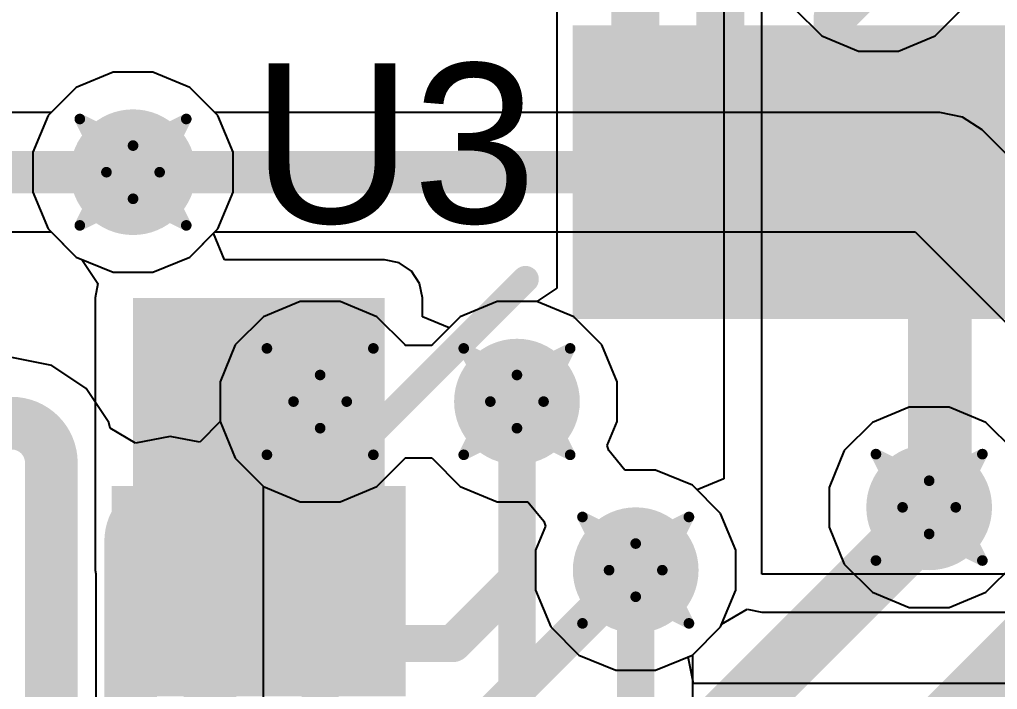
# Model space of a CAD drawing. Header units: inches. Extents: x -3 to 289, y -11 to 89.
# Drawn here: x 91.146 to 95.813, y 26.609 to 29.808 of the extents above; entities that cross this region are included whole.
import ezdxf

# ---------------------------------------------------------------- set-up
doc = ezdxf.new("R2010")
doc.units = ezdxf.units.IN
for name, color, linetype in [('Bottom Layer', 5, 'Continuous'), ('Drill Drawing', 1, 'Continuous'), ('Layer 1', 16, 'Continuous'), ('Layer 2', 76, 'Continuous'), ('Top Layer', 1, 'Continuous'), ('Top Overlay', 2, 'Continuous'), ('Top Paste', 8, 'Continuous'), ('Top Solder', 216, 'Continuous'), ('Via Holes', 16, 'Continuous')]:
    doc.layers.add(name, color=color, linetype=linetype)
doc.styles.add('Arial', font='', dxfattribs={"height": 0.2})
doc.styles.get('Arial').set_extended_font_data('Arial')

# ---------------------------------------------------------------- blocks, each defined once
blk = doc.blocks.new('EFM32WG380F256_B_QFP100R_10')
at = {"layer": 'Top Layer'}
for points in [[(5.350002, 7.14999967), (5.350002, 8.34999981), (5.6500014, 8.34999981), (5.6500014, 7.14999967)], [(5.850001, 7.14999967), (5.850001, 8.34999981), (6.1500004, 8.34999981), (6.1500004, 7.14999967)], [(7.14999967, 6.1500004), (8.34999981, 6.1500004), (8.34999981, 5.850001), (7.14999967, 5.850001)], [(7.14999967, 5.649998859999999), (8.34999981, 5.649998859999999), (8.34999981, 5.34999946), (7.14999967, 5.34999946)], [(7.14999967, 5.14999732), (8.34999981, 5.14999732), (8.34999981, 4.84999792), (7.14999967, 4.84999792)], [(7.14999967, 4.64999832), (8.34999981, 4.64999832), (8.34999981, 4.349998919999999), (7.14999967, 4.349998919999999)]]:
    blk.add_hatch(color=1, dxfattribs=at).paths.add_polyline_path(points)
at = {"layer": 'Top Paste'}
for points in [[(5.350002, 7.14999967), (5.350002, 8.34999981), (5.6500014, 8.34999981), (5.6500014, 7.14999967)], [(5.850001, 7.14999967), (5.850001, 8.34999981), (6.1500004, 8.34999981), (6.1500004, 7.14999967)], [(7.14999967, 6.1500004), (8.34999981, 6.1500004), (8.34999981, 5.850001), (7.14999967, 5.850001)], [(7.14999967, 5.649998859999999), (8.34999981, 5.649998859999999), (8.34999981, 5.34999946), (7.14999967, 5.34999946)], [(7.14999967, 5.14999732), (8.34999981, 5.14999732), (8.34999981, 4.84999792), (7.14999967, 4.84999792)], [(7.14999967, 4.64999832), (8.34999981, 4.64999832), (8.34999981, 4.349998919999999), (7.14999967, 4.349998919999999)]]:
    blk.add_hatch(color=8, dxfattribs=at).paths.add_polyline_path(points)
at = {"layer": 'Top Solder'}
for points in [[(5.248402, 7.048399669999999), (5.248402, 8.45159981), (5.7516014, 8.45159981), (5.7516014, 7.048399669999999)], [(5.748400999999999, 7.048399669999999), (5.748400999999999, 8.45159981), (6.2516004, 8.45159981), (6.2516004, 7.048399669999999)], [(7.048399669999999, 6.2516004), (8.45159981, 6.2516004), (8.45159981, 5.748400999999999), (7.048399669999999, 5.748400999999999)], [(7.048399669999999, 5.75159886), (8.45159981, 5.75159886), (8.45159981, 5.24839946), (7.048399669999999, 5.24839946)], [(7.048399669999999, 5.251597319999999), (8.45159981, 5.251597319999999), (8.45159981, 4.748397919999999), (7.048399669999999, 4.748397919999999)], [(7.048399669999999, 4.75159832), (8.45159981, 4.75159832), (8.45159981, 4.24839892), (7.048399669999999, 4.24839892)], [(7.048399669999999, 4.25159932), (8.45159981, 4.25159932), (8.45159981, 3.74839992), (7.048399669999999, 3.74839992)]]:
    blk.add_hatch(color=216, dxfattribs=at).paths.add_polyline_path(points)
at = {"layer": 'Top Overlay'}
blk.add_lwpolyline([(6.476999999999999, 7.238999999999999, 0.127, 0.127, 0), (7.238999999999999, 6.476999999999999, 0.127, 0.127, 0)], format="xyseb", dxfattribs=at)
for points in [[(6.445249999999999, 7.238999999999999, 0.0635, 0.0635, 1), (6.508749999999999, 7.238999999999999, 0.0635, 0.0635, 1)], [(7.207249999999999, 6.476999999999999, 0.0635, 0.0635, 1), (7.27075, 6.476999999999999, 0.0635, 0.0635, 1)]]:
    blk.add_lwpolyline(points, format="xyseb", close=True, dxfattribs=at)

msp = doc.modelspace()

# ---------------------------------------------------------------- hatches: boundary and pattern name
at = {"layer": 'Bottom Layer'}
h = msp.add_hatch(color=5, dxfattribs=at)
edge = h.paths.add_edge_path()
edge.add_arc((91.6874976, 29.07884202), 0.2999994, 0, 360)
h = msp.add_hatch(color=5, dxfattribs=at)
edge = h.paths.add_edge_path()
edge.add_arc((92.58037617999999, 27.98362704), 0.2999994, 0, 360)
h = msp.add_hatch(color=5, dxfattribs=at)
edge = h.paths.add_edge_path()
edge.add_arc((93.51959198, 27.98362704), 0.2999994, 0, 360)
h = msp.add_hatch(color=5, dxfattribs=at)
edge = h.paths.add_edge_path()
edge.add_arc((95.48670005999999, 27.47884268), 0.2999994, 0, 360)
h = msp.add_hatch(color=5, dxfattribs=at)
edge = h.paths.add_edge_path()
edge.add_arc((94.08629137999999, 27.17884328), 0.2999994, 0, 360)
at = {"layer": 'Layer 1'}
h = msp.add_hatch(color=16, dxfattribs=at)
edge = h.paths.add_edge_path()
edge.add_arc((91.6874976, 29.07884202), 0.2999994, 0, 360)
h = msp.add_hatch(color=16, dxfattribs=at)
edge = h.paths.add_edge_path()
edge.add_arc((92.58037617999999, 27.98362704), 0.2999994, 0, 360)
h = msp.add_hatch(color=16, dxfattribs=at)
edge = h.paths.add_edge_path()
edge.add_arc((93.51959198, 27.98362704), 0.2999994, 0, 360)
h = msp.add_hatch(color=16, dxfattribs=at)
edge = h.paths.add_edge_path()
edge.add_arc((95.48670005999999, 27.47884268), 0.2999994, 0, 360)
h = msp.add_hatch(color=16, dxfattribs=at)
edge = h.paths.add_edge_path()
edge.add_arc((94.08629137999999, 27.17884328), 0.2999994, 0, 360)
at = {"layer": 'Layer 2'}
h = msp.add_hatch(color=76, dxfattribs=at)
edge = h.paths.add_edge_path()
edge.add_arc((91.6874976, 29.07884202), 0.2999994, 0, 360)
h = msp.add_hatch(color=76, dxfattribs=at)
edge = h.paths.add_edge_path()
edge.add_arc((92.58037617999999, 27.98362704), 0.2999994, 0, 360)
h = msp.add_hatch(color=76, dxfattribs=at)
edge = h.paths.add_edge_path()
edge.add_arc((93.51959198, 27.98362704), 0.2999994, 0, 360)
h = msp.add_hatch(color=76, dxfattribs=at)
edge = h.paths.add_edge_path()
edge.add_arc((95.48670005999999, 27.47884268), 0.2999994, 0, 360)
h = msp.add_hatch(color=76, dxfattribs=at)
edge = h.paths.add_edge_path()
edge.add_arc((94.08629137999999, 27.17884328), 0.2999994, 0, 360)
at = {"layer": 'Top Layer'}
h = msp.add_hatch(color=1, dxfattribs=at)
edge = h.paths.add_edge_path()
edge.add_arc((91.6874976, 29.07884202), 0.2999994, 0, 360)
msp.add_hatch(color=1, dxfattribs=at).paths.add_polyline_path([(91.6874976, 27.17884328), (92.88750027999998, 27.17884328), (92.88750027999998, 28.47884068), (91.6874976, 28.47884068)])
h = msp.add_hatch(color=1, dxfattribs=at)
edge = h.paths.add_edge_path()
edge.add_arc((92.58037617999999, 27.98362704), 0.2999994, 0, 360)
h = msp.add_hatch(color=1, dxfattribs=at)
edge = h.paths.add_edge_path()
edge.add_arc((93.51959198, 27.98362704), 0.2999994, 0, 360)
h = msp.add_hatch(color=1, dxfattribs=at)
edge = h.paths.add_edge_path()
edge.add_arc((95.48670005999999, 27.47884268), 0.2999994, 0, 360)
h = msp.add_hatch(color=1, dxfattribs=at)
edge = h.paths.add_edge_path()
edge.add_arc((94.08629137999999, 27.17884328), 0.2999994, 0, 360)
at = {"layer": 'Via Holes'}
h = msp.add_hatch(color=7, dxfattribs=at)
edge = h.paths.add_edge_path()
edge.add_arc((91.6874976, 29.07884202), 0.1499997, 0, 360)
h = msp.add_hatch(color=7, dxfattribs=at)
edge = h.paths.add_edge_path()
edge.add_arc((92.58037617999999, 27.98362704), 0.1499997, 0, 360)
h = msp.add_hatch(color=7, dxfattribs=at)
edge = h.paths.add_edge_path()
edge.add_arc((93.51959198, 27.98362704), 0.1499997, 0, 360)
h = msp.add_hatch(color=7, dxfattribs=at)
edge = h.paths.add_edge_path()
edge.add_arc((95.48670005999999, 27.47884268), 0.1499997, 0, 360)
h = msp.add_hatch(color=7, dxfattribs=at)
edge = h.paths.add_edge_path()
edge.add_arc((94.08629137999999, 27.17884328), 0.1499997, 0, 360)

# ---------------------------------------------------------------- linework, layer by layer
at = {"layer": 'Bottom Layer'}
for p, q in [((94.8396757, 29.86416176), (94.97408234, 29.72975512)), ((95.51538682, 29.72975512), (95.64979345999998, 29.86416176)), ((94.97408234, 29.72975512), (95.1496954, 29.6570146)), ((95.33977376, 29.6570146), (95.51538682, 29.72975512)), ((95.1496954, 29.6570146), (95.33977376, 29.6570146)), ((91.59245842, 29.55664142), (91.41684536, 29.4839009)), ((91.78253678, 29.55664142), (91.59245842, 29.55664142)), ((91.95814983999999, 29.4839009), (91.78253678, 29.55664142)), ((91.41684536, 29.4839009), (91.28243871999999, 29.34949426)), ((92.07833502, 29.36371572), (91.95814983999999, 29.4839009)), ((95.53748736, 29.36371572), (92.07833502, 29.36371572)), ((95.53750006, 29.36371826), (95.53748736, 29.36371572)), ((95.64651685999999, 29.34203174), (95.53750006, 29.36371826)), ((91.28243871999999, 29.34949426), (91.2096982, 29.1738812)), ((95.73893729999999, 29.28027926), (95.64651685999999, 29.34203174)), ((96.73892767999999, 28.28028634), (95.73893729999999, 29.28027926)), ((91.2096982, 29.1738812), (91.2096982, 28.98380284)), ((91.2096982, 28.98380284), (91.28243871999999, 28.80818978)), ((91.28243871999999, 28.80818978), (91.41684536, 28.67378314)), ((91.95814983999999, 28.67378314), (92.07833502, 28.79396832)), ((92.07833502, 28.79396832), (95.41949928, 28.79396832)), ((95.41949928, 28.79396832), (96.25262436, 27.96084578)), ((91.41684536, 28.67378314), (91.59245842, 28.60104262)), ((91.78253678, 28.60104262), (91.95814983999999, 28.67378314)), ((91.59245842, 28.60104262), (91.78253678, 28.60104262)), ((92.48533699999999, 28.46142644), (92.30972394, 28.38868592)), ((92.67541535999999, 28.46142644), (92.48533699999999, 28.46142644)), ((92.85102841999999, 28.38868592), (92.67541535999999, 28.46142644)), ((93.4245528, 28.46142644), (93.24893974, 28.38868592)), ((93.61463116, 28.46142644), (93.4245528, 28.46142644)), ((93.79024421999999, 28.38868592), (93.61463116, 28.46142644)), ((92.30972394, 28.38868592), (92.17531729999999, 28.25427928)), ((92.98543506, 28.25427928), (92.85102841999999, 28.38868592)), ((93.24893974, 28.38868592), (93.11453309999999, 28.25427928)), ((93.92465086, 28.25427928), (93.79024421999999, 28.38868592)), ((92.17531729999999, 28.25427928), (92.10257677999999, 28.07866622)), ((92.98648408, 28.2517469), (92.98543506, 28.25427928)), ((93.11348407999999, 28.2517469), (92.98648408, 28.2517469)), ((93.11453309999999, 28.25427928), (93.11348407999999, 28.2517469)), ((93.99739138, 28.07866622), (93.92465086, 28.25427928)), ((92.10257677999999, 28.07866622), (92.10257677999999, 27.88858786)), ((93.99739138, 27.88858786), (93.99739138, 28.07866622)), ((95.39166087999999, 27.95664208), (95.21604782, 27.88390156)), ((95.58173924, 27.95664208), (95.39166087999999, 27.95664208)), ((95.7573523, 27.88390156), (95.58173924, 27.95664208)), ((92.10257677999999, 27.88858786), (92.17531729999999, 27.7129748)), ((93.94991877999999, 27.77397798), (93.99739138, 27.88858786)), ((95.21604782, 27.88390156), (95.08164117999999, 27.74949492)), ((95.89175894, 27.74949492), (95.7573523, 27.88390156)), ((93.95836428, 27.75000546), (93.94991877999999, 27.77397798)), ((94.0342544, 27.65664268), (93.95836428, 27.75000546)), ((95.08164117999999, 27.74949492), (95.00890066, 27.57388186)), ((92.17531729999999, 27.7129748), (92.30972394, 27.57856816)), ((92.85102841999999, 27.57856816), (92.98543506, 27.7129748)), ((92.98543506, 27.7129748), (92.98648408, 27.71550718)), ((92.98648408, 27.71550718), (93.11348407999999, 27.71550718)), ((93.11348407999999, 27.71550718), (93.11453309999999, 27.7129748)), ((93.11453309999999, 27.7129748), (93.24893974, 27.57856816)), ((94.18133055999999, 27.65664268), (94.0342544, 27.65664268)), ((94.35694362, 27.58390216), (94.18133055999999, 27.65664268)), ((94.49135026, 27.44949552), (94.35694362, 27.58390216)), ((92.30972394, 27.57856816), (92.48533699999999, 27.50582764)), ((92.67541535999999, 27.50582764), (92.85102841999999, 27.57856816)), ((93.24893974, 27.57856816), (93.4245528, 27.50582764)), ((95.00890066, 27.57388186), (95.00890066, 27.3838035)), ((92.48533699999999, 27.50582764), (92.67541535999999, 27.50582764)), ((93.4245528, 27.50582764), (93.57162896, 27.50582764)), ((93.57162896, 27.50582764), (93.64751908, 27.41246486)), ((94.56409077999999, 27.27388246), (94.49135026, 27.44949552)), ((93.64751908, 27.41246486), (93.65596458, 27.38849234)), ((93.65596458, 27.38849234), (93.60849198, 27.27388246)), ((95.00890066, 27.3838035), (95.08164117999999, 27.20819044)), ((93.60849198, 27.27388246), (93.60849198, 27.0838041)), ((94.56409077999999, 27.0838041), (94.56409077999999, 27.27388246)), ((95.08164117999999, 27.20819044), (95.21604782, 27.0737838)), ((95.7573523, 27.0737838), (95.89175894, 27.20819044)), ((93.60849198, 27.0838041), (93.6812325, 26.90819103999999)), ((94.49135026, 26.90819103999999), (94.56409077999999, 27.0838041)), ((95.21604782, 27.0737838), (95.39166087999999, 27.00104328)), ((95.58173924, 27.00104328), (95.7573523, 27.0737838)), ((95.39166087999999, 27.00104328), (95.58173924, 27.00104328)), ((93.6812325, 26.90819103999999), (93.81563914, 26.7737844)), ((94.35694362, 26.7737844), (94.49135026, 26.90819103999999)), ((93.81563914, 26.7737844), (93.99125219999999, 26.70104388)), ((94.18133055999999, 26.70104388), (94.35694362, 26.7737844)), ((93.99125219999999, 26.70104388), (94.18133055999999, 26.70104388))]:
    msp.add_line(p, q, dxfattribs=at)
for points in [[(91.6874976, 29.07884202, 0.2032, 0.2032, 0), (95.53750006, 29.07884202, 0.2032, 0.2032, 0)], [(95.53750006, 29.07884202, 0.2032, 0.2032, 0), (96.53749805999999, 28.07884402, 0.2032, 0.2032, 0)]]:
    msp.add_lwpolyline(points, format="xyseb", dxfattribs=at)
for points in [[(91.63669759999999, 29.07884202, 0.1016, 0.1016, 1), (91.7382976, 29.07884202, 0.1016, 0.1016, 1)], [(95.48670005999999, 29.07884202, 0.1016, 0.1016, 1), (95.58830006, 29.07884202, 0.1016, 0.1016, 1)], [(95.48670005999999, 29.07884202, 0.1016, 0.1016, 1), (95.58830006, 29.07884202, 0.1016, 0.1016, 1)]]:
    msp.add_lwpolyline(points, format="xyseb", close=True, dxfattribs=at)
at = {"layer": 'Drill Drawing'}
for points in [[(91.4334976, 29.33284202, 0.0508, 0.0508, 0), (91.6874976, 29.20584202, 0.0508, 0.0508, 0)], [(91.4334976, 29.33284202, 0.0508, 0.0508, 0), (91.5604976, 29.07884202, 0.0508, 0.0508, 0)], [(91.6874976, 29.20584202, 0.0508, 0.0508, 0), (91.94149759999999, 29.33284202, 0.0508, 0.0508, 0)], [(91.8144976, 29.07884202, 0.0508, 0.0508, 0), (91.94149759999999, 29.33284202, 0.0508, 0.0508, 0)], [(91.4334976, 28.82484201999999, 0.0508, 0.0508, 0), (91.5604976, 29.07884202, 0.0508, 0.0508, 0)], [(91.8144976, 29.07884202, 0.0508, 0.0508, 0), (91.94149759999999, 28.82484201999999, 0.0508, 0.0508, 0)], [(91.4334976, 28.82484201999999, 0.0508, 0.0508, 0), (91.6874976, 28.95184202, 0.0508, 0.0508, 0)], [(91.6874976, 28.95184202, 0.0508, 0.0508, 0), (91.94149759999999, 28.82484201999999, 0.0508, 0.0508, 0)], [(92.32637618, 28.23762704, 0.0508, 0.0508, 0), (92.58037617999999, 28.11062704, 0.0508, 0.0508, 0)], [(92.32637618, 28.23762704, 0.0508, 0.0508, 0), (92.45337617999999, 27.98362704, 0.0508, 0.0508, 0)], [(92.58037617999999, 28.11062704, 0.0508, 0.0508, 0), (92.83437617999999, 28.23762704, 0.0508, 0.0508, 0)], [(92.70737618, 27.98362704, 0.0508, 0.0508, 0), (92.83437617999999, 28.23762704, 0.0508, 0.0508, 0)], [(93.26559198, 28.23762704, 0.0508, 0.0508, 0), (93.51959198, 28.11062704, 0.0508, 0.0508, 0)], [(93.26559198, 28.23762704, 0.0508, 0.0508, 0), (93.39259197999999, 27.98362704, 0.0508, 0.0508, 0)], [(93.51959198, 28.11062704, 0.0508, 0.0508, 0), (93.77359197999999, 28.23762704, 0.0508, 0.0508, 0)], [(93.64659198, 27.98362704, 0.0508, 0.0508, 0), (93.77359197999999, 28.23762704, 0.0508, 0.0508, 0)], [(92.32637618, 27.72962704, 0.0508, 0.0508, 0), (92.45337617999999, 27.98362704, 0.0508, 0.0508, 0)], [(92.70737618, 27.98362704, 0.0508, 0.0508, 0), (92.83437617999999, 27.72962704, 0.0508, 0.0508, 0)], [(93.26559198, 27.72962704, 0.0508, 0.0508, 0), (93.39259197999999, 27.98362704, 0.0508, 0.0508, 0)], [(93.64659198, 27.98362704, 0.0508, 0.0508, 0), (93.77359197999999, 27.72962704, 0.0508, 0.0508, 0)], [(92.32637618, 27.72962704, 0.0508, 0.0508, 0), (92.58037617999999, 27.85662704, 0.0508, 0.0508, 0)], [(92.58037617999999, 27.85662704, 0.0508, 0.0508, 0), (92.83437617999999, 27.72962704, 0.0508, 0.0508, 0)], [(93.26559198, 27.72962704, 0.0508, 0.0508, 0), (93.51959198, 27.85662704, 0.0508, 0.0508, 0)], [(93.51959198, 27.85662704, 0.0508, 0.0508, 0), (93.77359197999999, 27.72962704, 0.0508, 0.0508, 0)], [(95.23270006, 27.73284268, 0.0508, 0.0508, 0), (95.48670005999999, 27.60584268, 0.0508, 0.0508, 0)], [(95.23270006, 27.73284268, 0.0508, 0.0508, 0), (95.35970006, 27.47884268, 0.0508, 0.0508, 0)], [(95.48670005999999, 27.60584268, 0.0508, 0.0508, 0), (95.74070006, 27.73284268, 0.0508, 0.0508, 0)], [(95.61370006, 27.47884268, 0.0508, 0.0508, 0), (95.74070006, 27.73284268, 0.0508, 0.0508, 0)], [(95.23270006, 27.22484267999999, 0.0508, 0.0508, 0), (95.35970006, 27.47884268, 0.0508, 0.0508, 0)], [(95.61370006, 27.47884268, 0.0508, 0.0508, 0), (95.74070006, 27.22484267999999, 0.0508, 0.0508, 0)], [(93.83229138, 27.43284328, 0.0508, 0.0508, 0), (94.08629137999999, 27.30584328, 0.0508, 0.0508, 0)], [(93.83229138, 27.43284328, 0.0508, 0.0508, 0), (93.95929138, 27.17884328, 0.0508, 0.0508, 0)], [(94.08629137999999, 27.30584328, 0.0508, 0.0508, 0), (94.34029138, 27.43284328, 0.0508, 0.0508, 0)], [(94.21329137999999, 27.17884328, 0.0508, 0.0508, 0), (94.34029138, 27.43284328, 0.0508, 0.0508, 0)], [(95.23270006, 27.22484267999999, 0.0508, 0.0508, 0), (95.48670005999999, 27.35184268, 0.0508, 0.0508, 0)], [(95.48670005999999, 27.35184268, 0.0508, 0.0508, 0), (95.74070006, 27.22484267999999, 0.0508, 0.0508, 0)], [(93.83229138, 26.92484328, 0.0508, 0.0508, 0), (93.95929138, 27.17884328, 0.0508, 0.0508, 0)], [(94.21329137999999, 27.17884328, 0.0508, 0.0508, 0), (94.34029138, 26.92484328, 0.0508, 0.0508, 0)], [(93.83229138, 26.92484328, 0.0508, 0.0508, 0), (94.08629137999999, 27.05184328, 0.0508, 0.0508, 0)], [(94.08629137999999, 27.05184328, 0.0508, 0.0508, 0), (94.34029138, 26.92484328, 0.0508, 0.0508, 0)]]:
    msp.add_lwpolyline(points, format="xyseb", dxfattribs=at)
for points in [[(91.4207976, 29.33284202, 0.0254, 0.0254, 1), (91.44619759999999, 29.33284202, 0.0254, 0.0254, 1)], [(91.4207976, 29.33284202, 0.0254, 0.0254, 1), (91.44619759999999, 29.33284202, 0.0254, 0.0254, 1)], [(91.9287976, 29.33284202, 0.0254, 0.0254, 1), (91.9541976, 29.33284202, 0.0254, 0.0254, 1)], [(91.9287976, 29.33284202, 0.0254, 0.0254, 1), (91.9541976, 29.33284202, 0.0254, 0.0254, 1)], [(91.67479759999999, 29.20584202, 0.0254, 0.0254, 1), (91.7001976, 29.20584202, 0.0254, 0.0254, 1)], [(91.67479759999999, 29.20584202, 0.0254, 0.0254, 1), (91.7001976, 29.20584202, 0.0254, 0.0254, 1)], [(91.5477976, 29.07884202, 0.0254, 0.0254, 1), (91.57319759999999, 29.07884202, 0.0254, 0.0254, 1)], [(91.5477976, 29.07884202, 0.0254, 0.0254, 1), (91.57319759999999, 29.07884202, 0.0254, 0.0254, 1)], [(91.80179759999999, 29.07884202, 0.0254, 0.0254, 1), (91.82719759999999, 29.07884202, 0.0254, 0.0254, 1)], [(91.80179759999999, 29.07884202, 0.0254, 0.0254, 1), (91.82719759999999, 29.07884202, 0.0254, 0.0254, 1)], [(91.67479759999999, 28.95184202, 0.0254, 0.0254, 1), (91.7001976, 28.95184202, 0.0254, 0.0254, 1)], [(91.67479759999999, 28.95184202, 0.0254, 0.0254, 1), (91.7001976, 28.95184202, 0.0254, 0.0254, 1)], [(91.4207976, 28.82484201999999, 0.0254, 0.0254, 1), (91.44619759999999, 28.82484201999999, 0.0254, 0.0254, 1)], [(91.4207976, 28.82484201999999, 0.0254, 0.0254, 1), (91.44619759999999, 28.82484201999999, 0.0254, 0.0254, 1)], [(91.9287976, 28.82484201999999, 0.0254, 0.0254, 1), (91.9541976, 28.82484201999999, 0.0254, 0.0254, 1)], [(91.9287976, 28.82484201999999, 0.0254, 0.0254, 1), (91.9541976, 28.82484201999999, 0.0254, 0.0254, 1)], [(92.31367617999999, 28.23762704, 0.0254, 0.0254, 1), (92.33907617999999, 28.23762704, 0.0254, 0.0254, 1)], [(92.31367617999999, 28.23762704, 0.0254, 0.0254, 1), (92.33907617999999, 28.23762704, 0.0254, 0.0254, 1)], [(92.82167618, 28.23762704, 0.0254, 0.0254, 1), (92.84707617999999, 28.23762704, 0.0254, 0.0254, 1)], [(92.82167618, 28.23762704, 0.0254, 0.0254, 1), (92.84707617999999, 28.23762704, 0.0254, 0.0254, 1)], [(93.25289198, 28.23762704, 0.0254, 0.0254, 1), (93.27829197999999, 28.23762704, 0.0254, 0.0254, 1)], [(93.25289198, 28.23762704, 0.0254, 0.0254, 1), (93.27829197999999, 28.23762704, 0.0254, 0.0254, 1)], [(93.76089198, 28.23762704, 0.0254, 0.0254, 1), (93.78629198, 28.23762704, 0.0254, 0.0254, 1)], [(93.76089198, 28.23762704, 0.0254, 0.0254, 1), (93.78629198, 28.23762704, 0.0254, 0.0254, 1)], [(92.56767617999999, 28.11062704, 0.0254, 0.0254, 1), (92.59307618, 28.11062704, 0.0254, 0.0254, 1)], [(92.56767617999999, 28.11062704, 0.0254, 0.0254, 1), (92.59307618, 28.11062704, 0.0254, 0.0254, 1)], [(93.50689197999999, 28.11062704, 0.0254, 0.0254, 1), (93.53229198, 28.11062704, 0.0254, 0.0254, 1)], [(93.50689197999999, 28.11062704, 0.0254, 0.0254, 1), (93.53229198, 28.11062704, 0.0254, 0.0254, 1)], [(92.44067618, 27.98362704, 0.0254, 0.0254, 1), (92.46607618, 27.98362704, 0.0254, 0.0254, 1)], [(92.44067618, 27.98362704, 0.0254, 0.0254, 1), (92.46607618, 27.98362704, 0.0254, 0.0254, 1)], [(92.69467618, 27.98362704, 0.0254, 0.0254, 1), (92.72007617999999, 27.98362704, 0.0254, 0.0254, 1)], [(92.69467618, 27.98362704, 0.0254, 0.0254, 1), (92.72007617999999, 27.98362704, 0.0254, 0.0254, 1)], [(93.37989198, 27.98362704, 0.0254, 0.0254, 1), (93.40529197999999, 27.98362704, 0.0254, 0.0254, 1)], [(93.37989198, 27.98362704, 0.0254, 0.0254, 1), (93.40529197999999, 27.98362704, 0.0254, 0.0254, 1)], [(93.63389197999999, 27.98362704, 0.0254, 0.0254, 1), (93.65929198, 27.98362704, 0.0254, 0.0254, 1)], [(93.63389197999999, 27.98362704, 0.0254, 0.0254, 1), (93.65929198, 27.98362704, 0.0254, 0.0254, 1)], [(92.56767617999999, 27.85662704, 0.0254, 0.0254, 1), (92.59307618, 27.85662704, 0.0254, 0.0254, 1)], [(92.56767617999999, 27.85662704, 0.0254, 0.0254, 1), (92.59307618, 27.85662704, 0.0254, 0.0254, 1)], [(93.50689197999999, 27.85662704, 0.0254, 0.0254, 1), (93.53229198, 27.85662704, 0.0254, 0.0254, 1)], [(93.50689197999999, 27.85662704, 0.0254, 0.0254, 1), (93.53229198, 27.85662704, 0.0254, 0.0254, 1)], [(92.31367617999999, 27.72962704, 0.0254, 0.0254, 1), (92.33907617999999, 27.72962704, 0.0254, 0.0254, 1)], [(92.31367617999999, 27.72962704, 0.0254, 0.0254, 1), (92.33907617999999, 27.72962704, 0.0254, 0.0254, 1)], [(92.82167618, 27.72962704, 0.0254, 0.0254, 1), (92.84707617999999, 27.72962704, 0.0254, 0.0254, 1)], [(92.82167618, 27.72962704, 0.0254, 0.0254, 1), (92.84707617999999, 27.72962704, 0.0254, 0.0254, 1)], [(93.25289198, 27.72962704, 0.0254, 0.0254, 1), (93.27829197999999, 27.72962704, 0.0254, 0.0254, 1)], [(93.25289198, 27.72962704, 0.0254, 0.0254, 1), (93.27829197999999, 27.72962704, 0.0254, 0.0254, 1)], [(93.76089198, 27.72962704, 0.0254, 0.0254, 1), (93.78629198, 27.72962704, 0.0254, 0.0254, 1)], [(93.76089198, 27.72962704, 0.0254, 0.0254, 1), (93.78629198, 27.72962704, 0.0254, 0.0254, 1)], [(95.22000005999999, 27.73284268, 0.0254, 0.0254, 1), (95.24540006, 27.73284268, 0.0254, 0.0254, 1)], [(95.22000005999999, 27.73284268, 0.0254, 0.0254, 1), (95.24540006, 27.73284268, 0.0254, 0.0254, 1)], [(95.72800005999999, 27.73284268, 0.0254, 0.0254, 1), (95.75340006, 27.73284268, 0.0254, 0.0254, 1)], [(95.72800005999999, 27.73284268, 0.0254, 0.0254, 1), (95.75340006, 27.73284268, 0.0254, 0.0254, 1)], [(95.47400006, 27.60584268, 0.0254, 0.0254, 1), (95.49940006, 27.60584268, 0.0254, 0.0254, 1)], [(95.47400006, 27.60584268, 0.0254, 0.0254, 1), (95.49940006, 27.60584268, 0.0254, 0.0254, 1)], [(95.34700006, 27.47884268, 0.0254, 0.0254, 1), (95.37240005999999, 27.47884268, 0.0254, 0.0254, 1)], [(95.34700006, 27.47884268, 0.0254, 0.0254, 1), (95.37240005999999, 27.47884268, 0.0254, 0.0254, 1)], [(95.60100005999999, 27.47884268, 0.0254, 0.0254, 1), (95.62640006, 27.47884268, 0.0254, 0.0254, 1)], [(95.60100005999999, 27.47884268, 0.0254, 0.0254, 1), (95.62640006, 27.47884268, 0.0254, 0.0254, 1)], [(93.81959137999999, 27.43284328, 0.0254, 0.0254, 1), (93.84499138, 27.43284328, 0.0254, 0.0254, 1)], [(93.81959137999999, 27.43284328, 0.0254, 0.0254, 1), (93.84499138, 27.43284328, 0.0254, 0.0254, 1)], [(94.32759137999999, 27.43284328, 0.0254, 0.0254, 1), (94.35299137999999, 27.43284328, 0.0254, 0.0254, 1)], [(94.32759137999999, 27.43284328, 0.0254, 0.0254, 1), (94.35299137999999, 27.43284328, 0.0254, 0.0254, 1)], [(95.47400006, 27.35184268, 0.0254, 0.0254, 1), (95.49940006, 27.35184268, 0.0254, 0.0254, 1)], [(95.47400006, 27.35184268, 0.0254, 0.0254, 1), (95.49940006, 27.35184268, 0.0254, 0.0254, 1)], [(94.07359138, 27.30584328, 0.0254, 0.0254, 1), (94.09899138, 27.30584328, 0.0254, 0.0254, 1)], [(94.07359138, 27.30584328, 0.0254, 0.0254, 1), (94.09899138, 27.30584328, 0.0254, 0.0254, 1)], [(95.22000005999999, 27.22484267999999, 0.0254, 0.0254, 1), (95.24540006, 27.22484267999999, 0.0254, 0.0254, 1)], [(95.22000005999999, 27.22484267999999, 0.0254, 0.0254, 1), (95.24540006, 27.22484267999999, 0.0254, 0.0254, 1)], [(95.72800005999999, 27.22484267999999, 0.0254, 0.0254, 1), (95.75340006, 27.22484267999999, 0.0254, 0.0254, 1)], [(95.72800005999999, 27.22484267999999, 0.0254, 0.0254, 1), (95.75340006, 27.22484267999999, 0.0254, 0.0254, 1)], [(93.94659137999999, 27.17884328, 0.0254, 0.0254, 1), (93.97199138, 27.17884328, 0.0254, 0.0254, 1)], [(93.94659137999999, 27.17884328, 0.0254, 0.0254, 1), (93.97199138, 27.17884328, 0.0254, 0.0254, 1)], [(94.20059137999999, 27.17884328, 0.0254, 0.0254, 1), (94.22599138, 27.17884328, 0.0254, 0.0254, 1)], [(94.20059137999999, 27.17884328, 0.0254, 0.0254, 1), (94.22599138, 27.17884328, 0.0254, 0.0254, 1)], [(94.07359138, 27.05184328, 0.0254, 0.0254, 1), (94.09899138, 27.05184328, 0.0254, 0.0254, 1)], [(94.07359138, 27.05184328, 0.0254, 0.0254, 1), (94.09899138, 27.05184328, 0.0254, 0.0254, 1)], [(93.81959137999999, 26.92484328, 0.0254, 0.0254, 1), (93.84499138, 26.92484328, 0.0254, 0.0254, 1)], [(93.81959137999999, 26.92484328, 0.0254, 0.0254, 1), (93.84499138, 26.92484328, 0.0254, 0.0254, 1)], [(94.32759137999999, 26.92484328, 0.0254, 0.0254, 1), (94.35299137999999, 26.92484328, 0.0254, 0.0254, 1)], [(94.32759137999999, 26.92484328, 0.0254, 0.0254, 1), (94.35299137999999, 26.92484328, 0.0254, 0.0254, 1)]]:
    msp.add_lwpolyline(points, format="xyseb", close=True, dxfattribs=at)
at = {"layer": 'Layer 1'}
for p, q in [((94.8396757, 29.86416176), (94.97408234, 29.72975512)), ((95.51538682, 29.72975512), (95.64979345999998, 29.86416176)), ((94.97408234, 29.72975512), (95.1496954, 29.6570146)), ((95.33977376, 29.6570146), (95.51538682, 29.72975512)), ((95.1496954, 29.6570146), (95.33977376, 29.6570146)), ((91.59245842, 29.55664142), (91.41684536, 29.4839009)), ((91.78253678, 29.55664142), (91.59245842, 29.55664142)), ((91.95814983999999, 29.4839009), (91.78253678, 29.55664142)), ((91.41684536, 29.4839009), (91.28243871999999, 29.34949426)), ((92.09255648, 29.34949426), (91.95814983999999, 29.4839009)), ((91.28243871999999, 29.34949426), (91.2096982, 29.1738812)), ((92.165297, 29.1738812), (92.09255648, 29.34949426)), ((91.2096982, 29.1738812), (91.2096982, 28.98380284)), ((92.165297, 28.98380284), (92.165297, 29.1738812)), ((91.2096982, 28.98380284), (91.28243871999999, 28.80818978)), ((92.09255648, 28.80818978), (92.165297, 28.98380284)), ((91.28243871999999, 28.80818978), (91.41684536, 28.67378314)), ((91.95814983999999, 28.67378314), (92.09255648, 28.80818978)), ((91.41684536, 28.67378314), (91.59245842, 28.60104262)), ((91.78253678, 28.60104262), (91.95814983999999, 28.67378314)), ((91.59245842, 28.60104262), (91.78253678, 28.60104262)), ((92.48533699999999, 28.46142644), (92.30972394, 28.38868592)), ((92.67541535999999, 28.46142644), (92.48533699999999, 28.46142644)), ((92.85102841999999, 28.38868592), (92.67541535999999, 28.46142644)), ((93.4245528, 28.46142644), (93.24893974, 28.38868592)), ((93.61463116, 28.46142644), (93.4245528, 28.46142644)), ((93.79024421999999, 28.38868592), (93.61463116, 28.46142644)), ((92.30972394, 28.38868592), (92.17531729999999, 28.25427928)), ((92.98543506, 28.25427928), (92.85102841999999, 28.38868592)), ((93.24893974, 28.38868592), (93.11453309999999, 28.25427928)), ((93.92465086, 28.25427928), (93.79024421999999, 28.38868592)), ((92.17531729999999, 28.25427928), (92.10257677999999, 28.07866622)), ((92.98648408, 28.2517469), (92.98543506, 28.25427928)), ((93.11348407999999, 28.2517469), (92.98648408, 28.2517469)), ((93.11453309999999, 28.25427928), (93.11348407999999, 28.2517469)), ((93.99739138, 28.07866622), (93.92465086, 28.25427928)), ((91.30073433999999, 28.15554694), (91.10846903999999, 28.19379172)), ((91.46372868, 28.04663682), (91.30073433999999, 28.15554694)), ((92.10257677999999, 28.07866622), (92.10257677999999, 27.8885904)), ((93.99739138, 27.88858786), (93.99739138, 28.07866622)), ((91.5726388, 27.88364248), (91.46372868, 28.04663682)), ((95.39166087999999, 27.95664208), (95.21604782, 27.88390156)), ((95.58173924, 27.95664208), (95.39166087999999, 27.95664208)), ((95.7573523, 27.88390156), (95.58173924, 27.95664208)), ((91.57798804, 27.8567515), (91.5726388, 27.88364248)), ((92.10257677999999, 27.8885904), (92.00617869999999, 27.78944404)), ((93.94991877999999, 27.77397798), (93.99739138, 27.88858786)), ((95.21604782, 27.88390156), (95.08164117999999, 27.74949492)), ((95.89175894, 27.74949492), (95.7573523, 27.88390156)), ((91.69978612, 27.78450882), (91.57798804, 27.8567515)), ((91.86538904, 27.81745008), (91.69978612, 27.78450882)), ((92.00617869999999, 27.78944404), (91.86538904, 27.81745008)), ((93.95836428, 27.75000546), (93.94991877999999, 27.77397798)), ((94.0342544, 27.65664268), (93.95836428, 27.75000546)), ((95.08164117999999, 27.74949492), (95.00890066, 27.57388186)), ((94.18133055999999, 27.65664268), (94.0342544, 27.65664268)), ((94.35694362, 27.58390216), (94.18133055999999, 27.65664268)), ((94.49135026, 27.44949552), (94.35694362, 27.58390216)), ((95.00890066, 27.57388186), (95.00890066, 27.3838035)), ((94.56409077999999, 27.27388246), (94.49135026, 27.44949552)), ((95.00890066, 27.3838035), (95.08164117999999, 27.20819044)), ((94.56409077999999, 27.0838041), (94.56409077999999, 27.27388246)), ((95.08164117999999, 27.20819044), (95.21604782, 27.0737838)), ((95.7573523, 27.0737838), (95.89175894, 27.20819044)), ((94.49135026, 26.90819103999999), (94.56409077999999, 27.0838041)), ((95.21604782, 27.0737838), (95.39166087999999, 27.00104328)), ((95.58173924, 27.00104328), (95.7573523, 27.0737838)), ((95.39166087999999, 27.00104328), (95.58173924, 27.00104328)), ((94.35694362, 26.7737844), (94.49135026, 26.90819103999999)), ((94.33650678, 26.76531858), (94.35694362, 26.7737844)), ((94.36176961999999, 26.63831858), (94.33650678, 26.76531858)), ((97.149666, 26.63831858), (94.36176961999999, 26.63831858))]:
    msp.add_line(p, q, dxfattribs=at)
for points in [[(90.91923904, 27.69137718, 0.25146, 0.25146, -0.9999999999999999), (91.29769904, 27.69137718, 0.25146, 0.25146, 0)], [(91.29769904, 26.28026494, 0.25146, 0.25146, 0), (91.29769904, 27.69137718, 0.25146, 0.25146, 0)], [(91.67615904, 27.31503554, 0.25146, 0.25146, -0.9999999999999999), (92.05461903999999, 27.31503554, 0.25146, 0.25146, 0)], [(91.67615904, 26.28026494, 0.25146, 0.25146, 0), (91.67615904, 27.31503554, 0.25146, 0.25146, 0)], [(92.05461903999999, 26.58030244, 0.25146, 0.25146, 0), (92.05461903999999, 27.31503554, 0.25146, 0.25146, 0)], [(92.30607904, 26.32884244, 0.25146, 0.25146, -0.4142135623730951), (92.05461903999999, 26.58030244, 0.25146, 0.25146, 0)]]:
    msp.add_lwpolyline(points, format="xyseb", dxfattribs=at)
for points in [[(91.23483404, 27.69137718, 0.12573, 0.12573, 1), (91.36056404, 27.69137718, 0.12573, 0.12573, 1)], [(91.23483404, 27.69137718, 0.12573, 0.12573, 1), (91.36056404, 27.69137718, 0.12573, 0.12573, 1)], [(91.61329404, 27.31503554, 0.12573, 0.12573, 1), (91.73902404, 27.31503554, 0.12573, 0.12573, 1)], [(91.61329404, 27.31503554, 0.12573, 0.12573, 1), (91.73902404, 27.31503554, 0.12573, 0.12573, 1)], [(91.99175403999999, 27.31503554, 0.12573, 0.12573, 1), (92.11748404, 27.31503554, 0.12573, 0.12573, 1)], [(91.99175403999999, 27.31503554, 0.12573, 0.12573, 1), (92.11748404, 27.31503554, 0.12573, 0.12573, 1)], [(91.99175403999999, 26.58030244, 0.12573, 0.12573, 1), (92.11748404, 26.58030244, 0.12573, 0.12573, 1)], [(91.99175403999999, 26.58030244, 0.12573, 0.12573, 1), (92.11748404, 26.58030244, 0.12573, 0.12573, 1)]]:
    msp.add_lwpolyline(points, format="xyseb", close=True, dxfattribs=at)
at = {"layer": 'Layer 2'}
for p, q in [((94.50621688, 29.89968112), (94.50621688, 27.61423484)), ((94.68749921999999, 27.159585), (94.68749921999999, 29.89968112)), ((94.8396757, 29.86416176), (94.97408234, 29.72975512)), ((95.51538682, 29.72975512), (95.64852092, 29.86288922)), ((94.97408234, 29.72975512), (95.1496954, 29.6570146)), ((95.33977376, 29.6570146), (95.51538682, 29.72975512)), ((95.1496954, 29.6570146), (95.33977376, 29.6570146)), ((91.59245842, 29.55664142), (91.41684536, 29.4839009)), ((91.78253678, 29.55664142), (91.59245842, 29.55664142)), ((91.95814983999999, 29.4839009), (91.78253678, 29.55664142)), ((91.41684536, 29.4839009), (91.28243871999999, 29.34949426)), ((92.09255648, 29.34949426), (91.95814983999999, 29.4839009)), ((91.28243871999999, 29.34949426), (91.2096982, 29.1738812)), ((92.165297, 29.1738812), (92.09255648, 29.34949426)), ((91.2096982, 29.1738812), (91.2096982, 28.98380284)), ((92.165297, 28.98380284), (92.165297, 29.1738812)), ((91.2096982, 28.98380284), (91.28243871999999, 28.80818978)), ((92.09255648, 28.80818978), (92.165297, 28.98380284)), ((91.28243871999999, 28.80818978), (91.41684536, 28.67378314)), ((91.95814983999999, 28.67378314), (92.09255648, 28.80818978)), ((91.41684536, 28.67378314), (91.59245842, 28.60104262)), ((91.78253678, 28.60104262), (91.95814983999999, 28.67378314)), ((91.59245842, 28.60104262), (91.78253678, 28.60104262)), ((92.48533699999999, 28.46142644), (92.30972394, 28.38868592)), ((92.67541535999999, 28.46142644), (92.48533699999999, 28.46142644)), ((92.85102841999999, 28.38868592), (92.67541535999999, 28.46142644)), ((93.4245528, 28.46142644), (93.24893974, 28.38868592)), ((93.61463116, 28.46142644), (93.4245528, 28.46142644)), ((93.79024421999999, 28.38868592), (93.61463116, 28.46142644)), ((92.30972394, 28.38868592), (92.17531729999999, 28.25427928)), ((92.98543506, 28.25427928), (92.85102841999999, 28.38868592)), ((93.24893974, 28.38868592), (93.11453309999999, 28.25427928)), ((93.92465086, 28.25427928), (93.79024421999999, 28.38868592)), ((92.17531729999999, 28.25427928), (92.10257677999999, 28.07866622)), ((92.98648408, 28.2517469), (92.98543506, 28.25427928)), ((93.11348407999999, 28.2517469), (92.98648408, 28.2517469)), ((93.11453309999999, 28.25427928), (93.11348407999999, 28.2517469)), ((93.99739138, 28.07866622), (93.92465086, 28.25427928)), ((92.10257677999999, 28.07866622), (92.10257677999999, 27.88858786)), ((93.99739138, 27.88858786), (93.99739138, 28.07866622)), ((92.10257677999999, 27.88858786), (92.17531729999999, 27.7129748)), ((93.94991877999999, 27.77397798), (93.99739138, 27.88858786)), ((93.95836428, 27.75000546), (93.94991877999999, 27.77397798)), ((94.0342544, 27.65664268), (93.95836428, 27.75000546)), ((92.17531729999999, 27.7129748), (92.3084514, 27.5798407)), ((94.18133055999999, 27.65664268), (94.0342544, 27.65664268)), ((94.35694362, 27.58390216), (94.18133055999999, 27.65664268)), ((94.37921687999999, 27.5616289), (94.35694362, 27.58390216)), ((94.50621688, 27.61423484), (94.37921687999999, 27.5616289)), ((92.3084514, 27.5798407), (92.3084514, 25.12837494)), ((114.6048, 27.159585), (94.68749921999999, 27.159585)), ((94.49650138, 26.92062688), (94.61812927999999, 26.99210248)), ((94.61812927999999, 26.99210248), (94.68749921999999, 26.97830266)), ((94.68749921999999, 26.97830266), (109.3921358, 26.97830266)), ((94.35821615999998, 26.77505694), (94.49135026, 26.90819103999999)), ((94.49135026, 26.90819103999999), (94.49650138, 26.92062688)), ((94.35821615999998, 26.11053198), (94.35821615999998, 26.77505694))]:
    msp.add_line(p, q, dxfattribs=at)
for points in [[(92.58037617999999, 25.12837494, 0.1778, 0.1778, 0), (92.58037617999999, 27.98362704, 0.1778, 0.1778, 0)], [(93.51959198, 25.09189038, 0.1778, 0.1778, 0), (93.51959198, 27.98362704, 0.1778, 0.1778, 0)], [(94.08629137999999, 25.15711758, 0.1778, 0.1778, 0), (94.08629137999999, 27.17884328, 0.1778, 0.1778, 0)]]:
    msp.add_lwpolyline(points, format="xyseb", dxfattribs=at)
for points in [[(92.53592617999999, 27.98362704, 0.08889999999999999, 0.08889999999999999, 1), (92.62482617999999, 27.98362704, 0.08889999999999999, 0.08889999999999999, 1)], [(93.47514198, 27.98362704, 0.08889999999999999, 0.08889999999999999, 1), (93.56404198, 27.98362704, 0.08889999999999999, 0.08889999999999999, 1)], [(94.04184138, 27.17884328, 0.08889999999999999, 0.08889999999999999, 1), (94.13074137999999, 27.17884328, 0.08889999999999999, 0.08889999999999999, 1)]]:
    msp.add_lwpolyline(points, format="xyseb", close=True, dxfattribs=at)
at = {"layer": 'Top Layer'}
for p, q in [((93.70969828, 29.85664082), (93.70969828, 28.5249493)), ((91.59245842, 29.55664142), (91.41684536, 29.4839009)), ((91.78253678, 29.55664142), (91.59245842, 29.55664142)), ((91.95814983999999, 29.4839009), (91.78253678, 29.55664142)), ((91.41684536, 29.4839009), (91.29666018, 29.36371572)), ((92.09255648, 29.34949426), (91.95814983999999, 29.4839009)), ((91.29666018, 29.36371572), (88.17910481999999, 29.36371572)), ((92.165297, 29.1738812), (92.09255648, 29.34949426)), ((92.165297, 28.98380284), (92.165297, 29.1738812)), ((92.09255648, 28.80818978), (92.165297, 28.98380284)), ((88.06111674, 28.79396832), (91.29666018, 28.79396832)), ((91.29666018, 28.79396832), (91.41684536, 28.67378314)), ((92.07148972, 28.78712302), (92.09255648, 28.80818978)), ((92.12409566, 28.66012302), (92.07148972, 28.78712302)), ((91.41684536, 28.67378314), (91.44373125999999, 28.66264524)), ((91.44373125999999, 28.66264524), (91.52001508, 28.54821062)), ((92.88750027999998, 28.66012302), (92.12409566, 28.66012302)), ((92.95687276, 28.6463232), (92.88750027999998, 28.66012302)), ((93.01568646, 28.60702685999999), (92.95687276, 28.6463232)), ((93.05498279999999, 28.54821316), (93.01568646, 28.60702685999999)), ((91.52001508, 28.54821062), (91.50621525999999, 28.47884068)), ((93.06878262, 28.47884068), (93.05498279999999, 28.54821316)), ((93.70969828, 28.5249493), (93.61462861999999, 28.46142644)), ((91.50621525999999, 28.47884068), (91.50621525999999, 27.17884328)), ((93.06878262, 28.38813474), (93.06878262, 28.47884068)), ((93.4245528, 28.46142644), (93.24893974, 28.38868592)), ((93.61462861999999, 28.46142644), (93.4245528, 28.46142644)), ((93.19578262, 28.3355288), (93.06878262, 28.38813474)), ((93.24893974, 28.38868592), (93.19578262, 28.3355288)), ((91.50621525999999, 27.17884328), (91.50970013999999, 27.1613249)), ((91.50970013999999, 27.1613249), (91.50970013999999, 26.16551282))]:
    msp.add_line(p, q, dxfattribs=at)
for points in [[(94.49070001999999, 29.12564152, 0.2286, 0.2286, 0), (94.49070001999999, 31.07107832, 0.2286, 0.2286, 0)], [(94.08430001999999, 29.12564406, 0.2286, 0.2286, 0), (94.08430001999999, 30.90274236, 0.2286, 0.2286, 0)], [(95.03749851999999, 29.82069728, 0.2032, 0.2032, 0), (95.29817618, 30.08137494, 0.2032, 0.2032, 0)], [(95.03749851999999, 29.07884456, 0.2032, 0.2032, 0), (95.03749851999999, 29.82069728, 0.2032, 0.2032, 0)], [(94.03749798, 29.07884202, 0.2286, 0.2286, 0), (94.08430001999999, 29.12564406, 0.2286, 0.2286, 0)], [(94.49070001999999, 29.12564152, 0.2286, 0.2286, 0), (94.53749952, 29.07884202, 0.2286, 0.2286, 0)], [(95.53750006, 27.47884268, 0.3048, 0.3048, 0), (95.53750006, 29.07884202, 0.3048, 0.3048, 0)], [(88.06110404, 29.07884202, 0.2032, 0.2032, 0), (91.6874976, 29.07884202, 0.2032, 0.2032, 0)], [(95.03749851999999, 29.07884456, 0.2032, 0.2032, 0), (95.03750106, 29.07884202, 0.2032, 0.2032, 0)], [(93.51959198, 27.13439074, 0.1778, 0.1778, 0), (93.51959198, 27.98362704, 0.1778, 0.1778, 0)], [(93.88750082, 25.82884344, 0.3048, 0.3048, 0), (95.53750006, 27.47884268, 0.3048, 0.3048, 0)], [(94.79017618, 25.68717494, 0.2794, 0.2794, 0), (96.53749805999999, 27.43449682, 0.2794, 0.2794, 0)], [(93.23629054, 26.32884244, 0.1778, 0.1778, 0), (94.08629137999999, 27.17884328, 0.1778, 0.1778, 0)], [(93.21404521999999, 26.82884398, 0.1778, 0.1778, 0), (93.51959198, 27.13439074, 0.1778, 0.1778, 0)], [(92.28749893999999, 26.82884398, 0.1778, 0.1778, 0), (93.21404521999999, 26.82884398, 0.1778, 0.1778, 0)]]:
    msp.add_lwpolyline(points, format="xyseb", dxfattribs=at)
for points in [[(94.98669851999999, 29.82069728, 0.1016, 0.1016, 1), (95.08829852, 29.82069728, 0.1016, 0.1016, 1)], [(94.98669851999999, 29.82069728, 0.1016, 0.1016, 1), (95.08829852, 29.82069728, 0.1016, 0.1016, 1)], [(94.02715002, 29.12564406, 0.1143, 0.1143, 1), (94.14145002, 29.12564406, 0.1143, 0.1143, 1)], [(94.02715002, 29.12564406, 0.1143, 0.1143, 1), (94.14145002, 29.12564406, 0.1143, 0.1143, 1)], [(94.43355001999998, 29.12564152, 0.1143, 0.1143, 1), (94.54785002, 29.12564152, 0.1143, 0.1143, 1)], [(94.43355001999998, 29.12564152, 0.1143, 0.1143, 1), (94.54785002, 29.12564152, 0.1143, 0.1143, 1)], [(95.46130006, 29.07884202, 0.1524, 0.1524, 1), (95.61370006, 29.07884202, 0.1524, 0.1524, 1)], [(91.63669759999999, 29.07884202, 0.1016, 0.1016, 1), (91.7382976, 29.07884202, 0.1016, 0.1016, 1)], [(93.98034797999999, 29.07884202, 0.1143, 0.1143, 1), (94.09464798, 29.07884202, 0.1143, 0.1143, 1)], [(94.48034952, 29.07884202, 0.1143, 0.1143, 1), (94.59464951999999, 29.07884202, 0.1143, 0.1143, 1)], [(94.98669851999999, 29.07884456, 0.1016, 0.1016, 1), (95.08829852, 29.07884456, 0.1016, 0.1016, 1)], [(94.98669851999999, 29.07884456, 0.1016, 0.1016, 1), (95.08829852, 29.07884456, 0.1016, 0.1016, 1)], [(94.98670105999999, 29.07884202, 0.1016, 0.1016, 1), (95.08830105999999, 29.07884202, 0.1016, 0.1016, 1)], [(93.47514198, 27.98362704, 0.08889999999999999, 0.08889999999999999, 1), (93.56404198, 27.98362704, 0.08889999999999999, 0.08889999999999999, 1)], [(95.46130006, 27.47884268, 0.1524, 0.1524, 1), (95.61370006, 27.47884268, 0.1524, 0.1524, 1)], [(95.46130006, 27.47884268, 0.1524, 0.1524, 1), (95.61370006, 27.47884268, 0.1524, 0.1524, 1)], [(94.04184138, 27.17884328, 0.08889999999999999, 0.08889999999999999, 1), (94.13074137999999, 27.17884328, 0.08889999999999999, 0.08889999999999999, 1)], [(93.47514198, 27.13439074, 0.08889999999999999, 0.08889999999999999, 1), (93.56404198, 27.13439074, 0.08889999999999999, 0.08889999999999999, 1)], [(93.47514198, 27.13439074, 0.08889999999999999, 0.08889999999999999, 1), (93.56404198, 27.13439074, 0.08889999999999999, 0.08889999999999999, 1)], [(92.24304894, 26.82884398, 0.08889999999999999, 0.08889999999999999, 1), (92.33194893999999, 26.82884398, 0.08889999999999999, 0.08889999999999999, 1)], [(93.16959521999999, 26.82884398, 0.08889999999999999, 0.08889999999999999, 1), (93.25849522, 26.82884398, 0.08889999999999999, 0.08889999999999999, 1)], [(93.16959521999999, 26.82884398, 0.08889999999999999, 0.08889999999999999, 1), (93.25849522, 26.82884398, 0.08889999999999999, 0.08889999999999999, 1)]]:
    msp.add_lwpolyline(points, format="xyseb", close=True, dxfattribs=at)

# ---------------------------------------------------------------- block references
at = {"rotation": 90}
msp.add_blockref('EFM32WG380F256_B_QFP100R_10', (100.03749868, 21.32884228), dxfattribs=at)

# ---------------------------------------------------------------- texts
at = {"layer": 'Top Overlay', "style": 'Arial'}
msp.add_text('U3', height=0.7619999999999999, dxfattribs=at).set_placement((92.25270601999999, 28.83613994))

doc.saveas('drawing.dxf')
